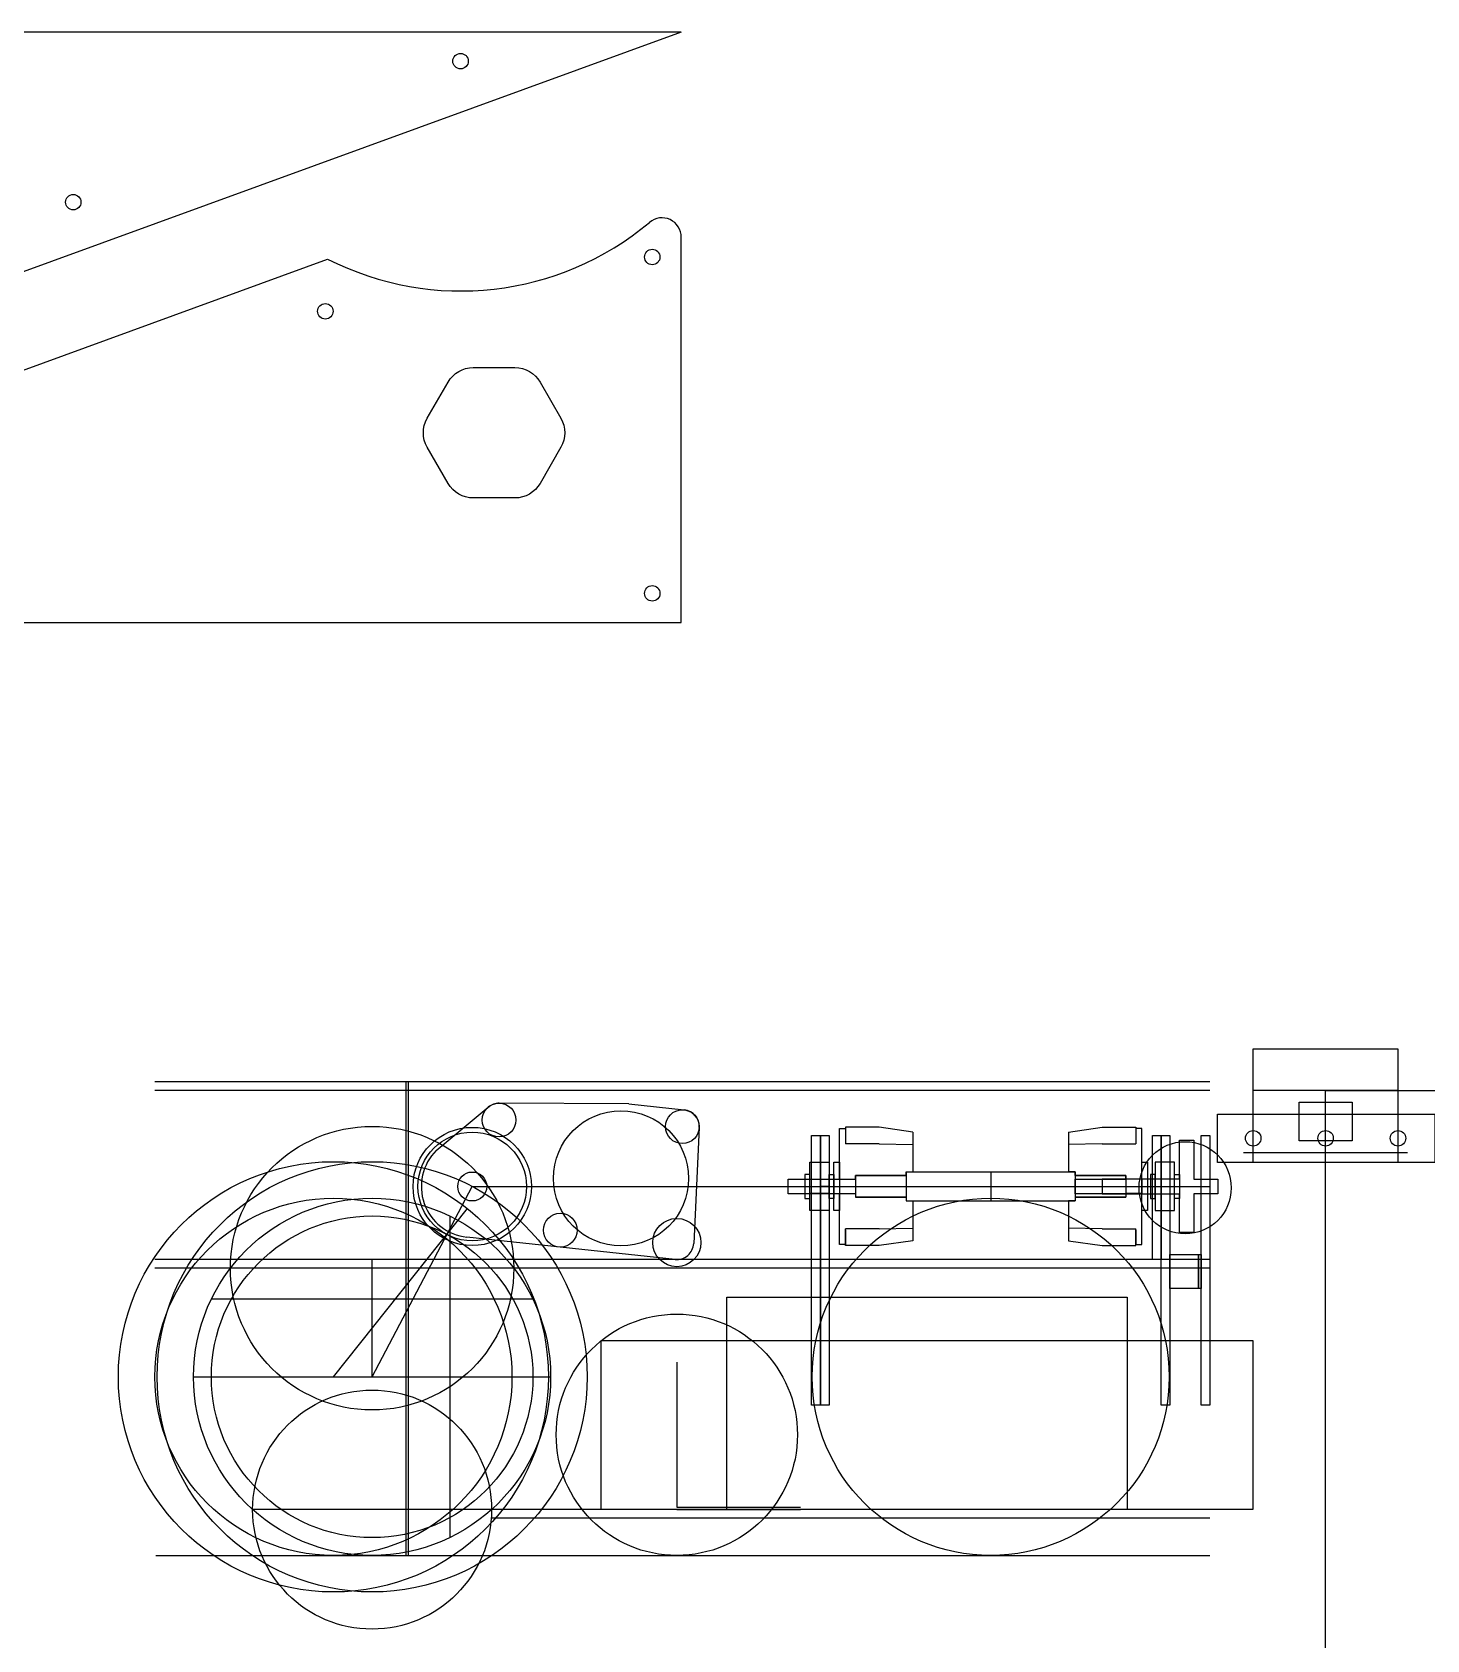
# Model space of a CAD drawing. Header units: millimetres. Extents: x -287 to 5214, y -1967 to 2893.
# Drawn here: x 178 to 467.1, y 107.1 to 440.1 of the extents above; entities that cross this region are included whole.
import ezdxf

# ---------------------------------------------------------------- set-up
doc = ezdxf.new("R2010")
doc.units = ezdxf.units.MM
for name, color, linetype in [('内切', 7, 'Continuous'), ('外切', 2, 'Continuous'), ('部件', 22, 'Continuous')]:
    doc.layers.add(name, color=color, linetype=linetype)

# ---------------------------------------------------------------- blocks, each defined once
blk = doc.blocks.new('uiyrouiq')
at = {"layer": '外切', "color": 2}
for p, q in [((560.35, -523.12), (533.6, -525.81)), ((560.35, -523.12), (571.87, -523.12)), ((521.67, -536.94), (531.44, -526.86)), ((575.36, -526.42), (576.76, -550.42))]:
    blk.add_line(p, q, dxfattribs=at)
at = {"layer": '外切'}
blk.add_line((573.27, -554.12), (529.88, -554.12), dxfattribs=at)
at = {"layer": '外切', "color": 2}
for centre, radius, start, end in [((533.95, -529.29), 3.5, 95.7456, 135.9217), ((571.87, -526.62), 3.5, 3.3379, 90), ((529.88, -543.57), 10.55, 141.0553, 270.0137)]:
    blk.add_arc(centre, radius, start, end, dxfattribs=at)
at = {"layer": '外切'}
blk.add_arc((573.27, -550.62), 3.5, 270, 3.3379, dxfattribs=at)
at = {"layer": '部件'}
for centre, radius in [((533.95, -529.29), 3.5), ((571.87, -526.62), 3.5), ((529.88, -543.57), 12.25), ((548.98, -550.62), 3.5)]:
    blk.add_circle(centre, radius, dxfattribs=at)
at = {"layer": '部件', "color": 4}
blk.add_circle((560.35, -538.62), 14, dxfattribs=at)
at = {"layer": '部件', "color": 3}
for centre, radius in [((529.88, -543.57), 11.25), ((573.27, -550.62), 5)]:
    blk.add_circle(centre, radius, dxfattribs=at)
at = {"layer": '部件', "color": 1}
blk.add_circle((529.88, -543.57), 3, dxfattribs=at)
blk = doc.blocks.new('ee')
at = {"layer": '部件', "color": 4}
for p, q in [((679.98, -1571.69), (663.98, -1571.69)), ((663.98, -1571.69), (663.98, -1574.69)), ((682.98, -1571.69), (687.98, -1571.69)), ((687.98, -1571.69), (687.98, -1574.69)), ((663.98, -1574.69), (679.98, -1574.69)), ((687.98, -1574.69), (682.98, -1574.69))]:
    blk.add_line(p, q, dxfattribs=at)
for points in [[(679.98, -1571.69), (679.98, -1563.64), (682.98, -1563.64), (682.98, -1571.69)], [(682.98, -1574.69), (682.98, -1582.74), (679.98, -1582.74), (679.98, -1574.69)]]:
    blk.add_lwpolyline(points, dxfattribs=at)
blk = doc.blocks.new('panzou')
at = {"layer": '部件', "color": 6}
for p, q in [((164.05, -1712.65), (153.55, -1712.65)), ((153.55, -1712.65), (153.55, -1717.15)), ((164.05, -1711.9), (199.05, -1711.9)), ((164.05, -1711.9), (164.05, -1712.65)), ((164.05, -1714.9), (199.05, -1714.9)), ((199.05, -1711.9), (199.05, -1712.65)), ((199.05, -1711.9), (199.05, -1712.65)), ((199.05, -1712.65), (209.55, -1712.65)), ((199.05, -1712.65), (209.55, -1712.65)), ((209.55, -1712.65), (209.55, -1717.15)), ((209.55, -1712.65), (209.55, -1717.15)), ((164.05, -1717.15), (153.55, -1717.15)), ((164.05, -1717.15), (164.05, -1717.9)), ((164.05, -1717.9), (199.05, -1717.9)), ((199.05, -1717.15), (209.55, -1717.15)), ((199.05, -1717.15), (199.05, -1717.9)), ((199.05, -1717.15), (209.55, -1717.15)), ((199.05, -1717.15), (199.05, -1717.9))]:
    blk.add_line(p, q, dxfattribs=at)
at = {"layer": '部件', "color": 42}
blk.add_lwpolyline([(219.65, -1709.9), (215.65, -1709.9), (215.65, -1719.9), (219.65, -1719.9)], close=True, dxfattribs=at)
at = {"layer": '部件', "color": 6}
for points in [[(139.55, -1713.4), (153.55, -1713.4), (153.55, -1716.4), (139.55, -1716.4)], [(199.05, -1713.4), (209.55, -1713.4), (209.55, -1716.4), (199.05, -1716.4)], [(215.65, -1712.4), (214.65, -1712.4), (214.65, -1717.4), (215.65, -1717.4)], [(219.65, -1712.4), (220.65, -1712.4), (220.65, -1717.4), (219.65, -1717.4)]]:
    blk.add_lwpolyline(points, close=True, dxfattribs=at)
at = {"layer": '外切'}
blk.add_blockref('ee', (-459.33, -141.71), dxfattribs=at)
blk = doc.blocks.new('tai')
at = {"layer": '部件', "color": 6}
for p, q in [((181.06, -1680.76), (174.06, -1680.76)), ((174.06, -1680.76), (174.06, -1684.21)), ((188.06, -1681.76), (181.06, -1680.76)), ((188.06, -1681.76), (188.06, -1684.36)), ((174.06, -1705.26), (174.06, -1701.81)), ((188.06, -1704.26), (181.06, -1705.26)), ((188.06, -1701.66), (188.06, -1704.26)), ((181.06, -1705.26), (174.06, -1705.26))]:
    blk.add_line(p, q, dxfattribs=at)
at = {"layer": '部件', "color": 4}
for p, q in [((181.06, -1684.21), (174.06, -1684.21)), ((181.06, -1684.21), (188.06, -1684.36)), ((188.06, -1684.36), (188.06, -1690.01)), ((172.86, -1691.51), (176.16, -1691.51)), ((176.16, -1691.51), (176.16, -1690.76)), ((176.16, -1690.76), (186.66, -1690.76)), ((186.66, -1690.76), (186.66, -1690.01)), ((186.66, -1690.01), (188.06, -1690.01)), ((172.86, -1694.51), (176.16, -1694.51)), ((176.16, -1694.51), (176.16, -1695.26)), ((176.16, -1695.26), (186.66, -1695.26)), ((186.66, -1695.26), (186.66, -1696.01)), ((186.66, -1696.01), (188.06, -1696.01)), ((188.06, -1696.01), (188.05, -1701.66)), ((181.06, -1701.81), (174.06, -1701.81)), ((181.06, -1701.81), (188.06, -1701.66))]:
    blk.add_line(p, q, dxfattribs=at)
at = {"layer": '部件'}
for p, q in [((172.86, -1691.51), (172.86, -1694.51)), ((176.16, -1691.51), (176.16, -1694.51)), ((186.66, -1690.76), (186.66, -1695.26))]:
    blk.add_line(p, q, dxfattribs=at)
at = {"layer": '部件', "color": 4}
for points in [[(172.86, -1691.51), (172.86, -1681.01), (174.06, -1681.01), (174.06, -1684.01)], [(174.06, -1702.01), (174.06, -1705.01), (172.86, -1705.01), (172.86, -1694.51)]]:
    blk.add_lwpolyline(points, dxfattribs=at)
blk = doc.blocks.new('dis')
at = {"layer": '部件'}
for p, q in [((156.2, 447.27), (156.2, 417.27)), ((169.1, 449.27), (169.1, 415.27))]:
    blk.add_line(p, q, dxfattribs=at)
for points in [[(161.1, 454.9), (171.1, 454.9), (171.1, 409.9), (161.1, 409.9)], [(147.6, 447.27), (171.1, 447.27), (171.1, 417.27), (147.6, 417.27)], [(158.6, 437.77), (166.6, 437.77), (166.6, 426.77), (158.6, 426.77)]]:
    blk.add_lwpolyline(points, close=True, dxfattribs=at)
for centre in [(166.1, 447.27), (166.1, 432.27), (166.1, 417.27)]:
    blk.add_circle(centre, 1.6, dxfattribs=at)

msp = doc.modelspace()

# ---------------------------------------------------------------- linework, layer by layer
at = {"layer": '内切', "color": 1}
msp.add_line((255.49, 222.646), (255.489, 124.543), dxfattribs=at)
at = {"layer": '内切'}
msp.add_line((255.99, 222.646), (255.989, 124.543), dxfattribs=at)
msp.add_lwpolyline([(269.435, 370.589), (278.095, 370.591, -0.2679492), (283.292, 367.592), (287.623, 360.093, -0.2679492), (287.624, 354.093), (283.296, 346.592, -0.2679492), (278.1, 343.591), (269.44, 343.589, -0.2679492), (264.243, 346.588), (259.911, 354.088, -0.2679492), (259.91, 360.088), (264.239, 367.588, -0.2679492)], format="xyb", close=True, dxfattribs=at)
for centre in [(266.817, 434.07), (186.552, 404.856), (306.54, 393.495), (238.793, 382.252), (306.54, 323.824)]:
    msp.add_circle(centre, 1.6, dxfattribs=at)
at = {"layer": '外切'}
for p, q in [((312.54, 440.07), (32.54, 440.07)), ((312.54, 440.07), (105.808, 364.826)), ((312.54, 317.824), (312.54, 397.61)), ((32.54, 317.824), (239.272, 393.068)), ((32.54, 317.824), (312.54, 317.824))]:
    msp.add_line(p, q, dxfattribs=at)
at = {"layer": '外切', "color": 2}
for p, q in [((264.589, 194.861), (264.589, 128.233)), ((248.489, 161.547), (248.489, 185.85)), ((281.802, 177.647), (215.175, 177.647))]:
    msp.add_line(p, q, dxfattribs=at)
at = {"layer": '外切', "color": 1}
msp.add_line((211.489, 161.547), (285.489, 161.547), dxfattribs=at)
at = {"layer": '外切', "color": 5}
msp.add_line((273.246, 134.05), (273.246, 132.25), dxfattribs=at)
at = {"layer": '外切', "color": 2}
msp.add_lwpolyline([(413.773, 186.862), (419.773, 186.862), (419.773, 179.862), (413.773, 179.862)], close=True, dxfattribs=at)
for centre, radius in [((248.489, 184.05), 29.37), ((248.489, 161.547), 37), ((376.673, 161.547), 37)]:
    msp.add_circle(centre, radius, dxfattribs=at)
at = {"layer": '外切'}
for centre, radius, start, end in [((266.865, 447.338), 60.882, 243.04947, 309.96486), ((308.54, 397.61), 4, 0, 129.96486)]:
    msp.add_arc(centre, radius, start, end, dxfattribs=at)
at = {"layer": '部件', "color": 5}
for p, q in [((422.073, 222.65), (203.464, 222.65)), ((422.073, 220.85), (203.464, 220.85)), ((422.073, 185.85), (203.464, 185.85)), ((422.073, 184.05), (203.464, 184.05)), ((422.073, 134.05), (273.246, 134.05)), ((422.073, 132.25), (273.246, 132.25)), ((203.682, 124.544), (422.073, 124.56))]:
    msp.add_line(p, q, dxfattribs=at)
at = {"layer": '部件', "color": 6}
msp.add_line((376.673, 203.985), (376.673, 197.985), dxfattribs=at)
at = {"layer": '部件', "color": 3}
for p, q in [((248.489, 161.547), (269.234, 200.966)), ((343.173, 200.984), (341.373, 200.984)), ((240.463, 161.547), (268.239, 196.395)), ((273.246, 134.05), (223.731, 134.05))]:
    msp.add_line(p, q, dxfattribs=at)
at = {"layer": '部件', "color": 1}
msp.add_line((269.239, 200.985), (422.073, 200.985), dxfattribs=at)
at = {"layer": '部件', "color": 2}
for p, q in [((311.631, 164.55), (311.631, 134.55)), ((311.631, 134.55), (337.271, 134.55)), ((311.631, 134.05), (337.271, 134.05))]:
    msp.add_line(p, q, dxfattribs=at)
at = {"layer": '部件', "color": 4}
for points in [[(446.08, 220.85), (942.62, 220.85), (942.62, -272.61), (446.08, -272.61)], [(339.173, 205.985), (343.173, 205.985), (343.173, 195.985), (339.173, 195.985)], [(339.173, 202.485), (343.173, 202.485), (343.173, 199.485), (339.173, 199.485)], [(419.773, 186.862), (420.273, 186.862), (420.273, 179.862), (419.773, 179.862)]]:
    msp.add_lwpolyline(points, close=True, dxfattribs=at)
at = {"layer": '部件', "color": 3}
for points in [[(339.573, 211.534), (341.373, 211.534), (341.373, 155.664), (339.573, 155.664)], [(341.373, 211.534), (343.173, 211.534), (343.173, 155.664), (341.373, 155.664)], [(410.173, 211.535), (411.973, 211.535), (411.973, 185.85), (410.173, 185.85)], [(411.973, 211.535), (413.773, 211.535), (413.773, 155.665), (411.973, 155.665)], [(420.273, 211.535), (422.073, 211.535), (422.073, 155.665), (420.273, 155.665)], [(344.173, 205.984), (345.373, 205.984), (345.373, 195.984), (344.173, 195.984)], [(407.973, 205.983), (409.173, 205.983), (409.173, 195.983), (407.973, 195.983)], [(321.986, 178.05), (404.986, 178.05), (404.986, 134.05), (321.986, 134.05)], [(295.986, 169.05), (430.986, 169.05), (430.986, 134.05), (295.986, 134.05)]]:
    msp.add_lwpolyline(points, close=True, dxfattribs=at)
at = {"layer": '部件'}
for points in [[(339.173, 203.485), (338.173, 203.485), (338.173, 198.485), (339.173, 198.485)], [(343.173, 203.485), (344.173, 203.485), (344.173, 198.485), (343.173, 198.485)]]:
    msp.add_lwpolyline(points, close=True, dxfattribs=at)
at = {"layer": '部件', "color": 1}
for centre, radius in [((416.973, 200.702), 9.55), ((240.463, 161.547), 44.564), ((240.463, 161.547), 37)]:
    msp.add_circle(centre, radius, dxfattribs=at)
at = {"layer": '部件', "color": 3}
for centre, radius in [((248.489, 161.547), 44.564), ((248.489, 161.547), 33.314), ((248.489, 134.05), 24.757)]:
    msp.add_circle(centre, radius, dxfattribs=at)
at = {"layer": '部件'}
msp.add_circle((311.631, 149.55), 25, dxfattribs=at)

# ---------------------------------------------------------------- block references
at = {"layer": '内切'}
msp.add_blockref('panzou', (195.122, 1915.884), dxfattribs=at)
at = {"layer": '外切', "color": 2, "rotation": 353.9000000000004}
msp.add_blockref('uiyrouiq', (-199.88, 797.77), dxfattribs=at)
at = {"layer": '部件', "rotation": 270}
msp.add_blockref('dis', (13.81, 377.05), dxfattribs=at)
at = {"layer": '部件'}
msp.add_blockref('tai', (172.513, 1893.998), dxfattribs=at)
at = {"layer": '部件', "xscale": -1}
msp.add_blockref('tai', (580.833, 1893.998), dxfattribs=at)

doc.saveas('drawing.dxf')
